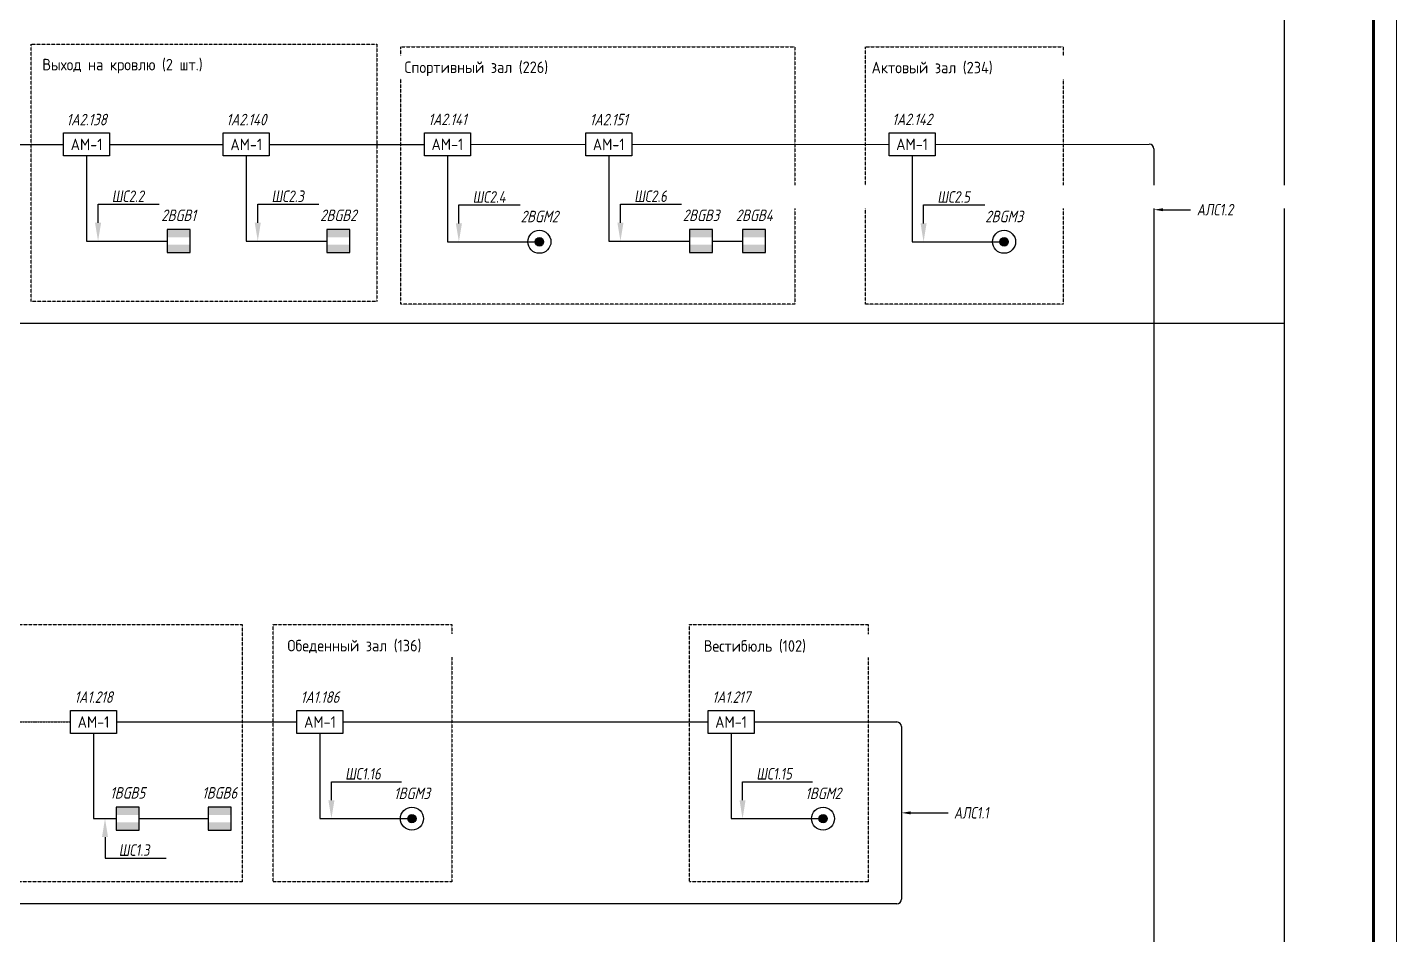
# Model space of a CAD drawing. Header units: millimetres. Extents: x -259793 to 1187961, y -549744 to 43070.
# Drawn here: x 626936 to 656700, y -14713 to 4996 of the extents above; entities that cross this region are included whole.
import ezdxf
from ezdxf import colors
from ezdxf.entities.mleader import LeaderData, LeaderLine
from ezdxf.enums import TextEntityAlignment as Align
from ezdxf.math import Vec2, Vec3

# ---------------------------------------------------------------- set-up
doc = ezdxf.new("R2010")
doc.units = ezdxf.units.MM
for name, pattern in [('HIDDEN', [0.375, 0.25, -0.125]), ('JIS_02_1.0', [2, 1, -1]), ('штриховаяX2', [1.5, 1, -0.5])]:
    doc.linetypes.add(name, pattern=pattern)
for name, color, linetype, lineweight in [('__ФОРМАТ', 7, 'Continuous', 40), ('RC-Выноски', 7, 'Continuous', 0), ('RC-Извещатели_охранные', 5, 'Continuous', 30), ('RC-Линии_связи-Адресные', 5, 'Continuous', 30), ('RC-Линии_связи-Шлейфы_сигнальные', 5, 'штриховаяX2', 30), ('RC-Прочее_оборудование', 5, 'Continuous', 30), ('лс', 5, 'Continuous', 30)]:
    doc.layers.add(name, color=color, linetype=linetype, lineweight=lineweight)
for name, color, linetype in [('RC-Позиционные_обозначения', 7, 'Continuous'), ('RC-Таблицы', 7, 'Continuous'), ('Стены', 194, 'Continuous'), ('флажки', 7, 'Continuous')]:
    doc.layers.add(name, color=color, linetype=linetype)
doc.layers.add('Границы листа', color=7, linetype='Continuous', lineweight=0, plot=False)
doc.styles.add('ISOCPEUR', font='isocpeur.ttf', dxfattribs={"width": 0.9, "height": 350})
doc.styles.add('RubezhCAD', font='', dxfattribs={"oblique": 10})
doc.styles.get("Standard").update_dxf_attribs({"font": ''})
doc.styles.get('RubezhCAD').set_extended_font_data('GOST type A')
doc.styles.get('Standard').set_extended_font_data('GOST type B')

# ---------------------------------------------------------------- blocks, each defined once
blk = doc.blocks.new('RC-UGO-AM-01')
at = {"layer": 'RC-Прочее_оборудование'}
blk.add_point((0, 0), dxfattribs=at)
blk.add_wipeout([(4.99, 2.5), (4.99, -2.5), (-4.99, -2.5), (-4.99, 2.5)]).dxf.layer = 'RC-Прочее_оборудование'
blk.add_wipeout([(-4.99, -2.5), (-4.99, 2.5), (4.99, 2.5), (4.99, -2.5)]).dxf.layer = 'RC-Прочее_оборудование'
blk.add_lwpolyline([(-4.99, 2.5), (4.99, 2.5), (4.99, -2.5), (-4.99, -2.5), (-4.99, 2.5)], close=True, dxfattribs=at)
blk.add_lwpolyline([(-4.99, 2.5), (-4.99, 2.5)], dxfattribs=at)
blk.add_lwpolyline([(-4.99, 2.5), (-4.99, 2.5)], dxfattribs=at)
at = {"layer": 'RC-Прочее_оборудование', "ltscale": 100, "style": 'ISOCPEUR', "width": 0.9}
blk.add_text('АМ-1', height=2.5, dxfattribs=at).set_placement((0, 0), align=Align.MIDDLE)
at = {"layer": 'RC-Прочее_оборудование'}
blk.add_attdef('PSTN', text='', height=2.5, dxfattribs=at).set_placement((2.32, 2.4), align=Align.BOTTOM_LEFT)
blk = doc.blocks.new('RC-UGO-IOM-01')
at = {"layer": 'RC-Извещатели_охранные'}
blk.add_point((0, 0), dxfattribs=at)
blk.add_wipeout([(2.5, -2.5), (2.5, 2.5), (-2.5, 2.5), (-2.5, -2.5)]).dxf.layer = 'RC-Извещатели_охранные'
blk.add_wipeout([(-2.5, -2.5), (-2.5, 2.5), (2.5, 2.5), (2.5, -2.5)]).dxf.layer = 'RC-Извещатели_охранные'
h = blk.add_hatch(color=256, dxfattribs=at)
h.dxf.hatch_style = 1
h.paths.add_polyline_path([(2.5, 0.8), (2.5, 2.51), (-2.5, 2.5), (-2.5, 0.8)])
h = blk.add_hatch(color=256, dxfattribs=at)
h.dxf.hatch_style = 1
h.paths.add_polyline_path([(2.5, -2.5), (2.5, -0.79), (-2.5, -0.8), (-2.5, -2.5)])
blk.add_lwpolyline([(-2.5, -2.5), (2.5, -2.5), (2.5, 2.5), (-2.5, 2.5)], close=True, dxfattribs=at)
blk.add_attdef('PSTN', text='', height=2.5, dxfattribs=at).set_placement((0.98, 2.6), align=Align.BOTTOM_LEFT)
blk = doc.blocks.new('*U1002')
at = {"lineweight": -2}
blk.add_lwpolyline([(20, 5), (836, 5), (836, 589), (20, 589)], close=True, dxfattribs=at)
at = {"layer": 'Границы листа'}
blk.add_lwpolyline([(841, 0), (0, 0), (0, 594), (841, 594)], close=True, dxfattribs=at)
at = {"lineweight": 13, "oblique": 10, "flags": 8}
blk.add_attdef('ФОРМАТ', (801.94, 1.12), '', height=3, dxfattribs=at)
blk = doc.blocks.new('RC-UGO-IOTR-01')
at = {"layer": 'RC-Извещатели_охранные'}
h = blk.add_hatch(color=256, dxfattribs=at)
h.dxf.hatch_style = 1
h.paths.add_polyline_path([(0.92, 0), (-0.92, 0, 1)])
h.paths.add_polyline_path([(-0.92, 0), (0.92, 0, 1)])
for radius in [2.5, 0.918]:
    blk.add_circle((0, 0), radius, dxfattribs=at)
blk.add_attdef('PSTN', text='', height=1.5, dxfattribs=at).set_placement((2.5, 2.5), align=Align.BOTTOM_CENTER)

msp = doc.modelspace()

# ---------------------------------------------------------------- linework, layer by layer
at = {"layer": 'RC-Линии_связи-Адресные'}
for p, q in [((639464.82086, 2452.66883), (651323.60969, 2456.68263)), ((651423.60969, 2356.68263), (651423.60969, -24712.56412)), ((637232.20881, -10090.41551), (645836.40079, -10094.42932)), ((645936.40079, -10194.42932), (645936.40079, -13942.36316)), ((645836.40079, -14042.36316), (601882.3949, -14040.18556))]:
    msp.add_line(p, q, dxfattribs=at)
at = {"layer": 'RC-Линии_связи-Адресные', "linetype": 'JIS_02_1.0'}
msp.add_line((622439.05415, -10094.42932), (627874.09714, -10094.42932), dxfattribs=at)
at = {"layer": 'RC-Линии_связи-Адресные', "ltscale": 100}
msp.add_line((628872.66744, -10090.41551), (632795.79369, -10090.41551), dxfattribs=at)
at = {"layer": 'RC-Линии_связи-Адресные'}
for centre, start, end in [((651323.60969, 2356.68263), 0, 90), ((645836.40079, -10194.42932), 0, 90), ((645836.40079, -13942.36316), 270, 0)]:
    msp.add_arc(centre, 100, start, end, dxfattribs=at)
at = {"layer": 'RC-Линии_связи-Шлейфы_сигнальные', "ltscale": 3.5}
for p, q in [((628222.21111, 2452.66883), (628222.21111, 352.66883)), ((631693.90865, 2452.66883), (631693.90865, 352.66883)), ((636066.07478, 2437.65279), (636066.07478, 337.65279)), ((646167.0682, 2437.65279), (646167.0682, 337.65279)), ((628222.21111, 352.66883), (630222.21111, 352.66883)), ((631693.90865, 352.66883), (633693.90865, 352.66883)), ((636066.07478, 337.65279), (638066.07478, 337.65279)), ((646167.0682, 337.65279), (648167.0682, 337.65279)), ((628373.38229, -10094.42932), (628373.38229, -12194.42932)), ((633295.07884, -10094.42932), (633295.07884, -12194.42932)), ((642232.25383, -10094.42932), (642232.25383, -12194.42932)), ((633295.07884, -12194.42932), (635295.07884, -12194.42932)), ((642232.25383, -12194.42932), (644232.25383, -12194.42932))]:
    msp.add_line(p, q, dxfattribs=at)
at = {"layer": 'RC-Таблицы', "ltscale": 0.01}
for p, q in [((654258.60107, 15024.75556), (654258.60107, -29959.89135)), ((575632.0698, -1427.81405), (654258.60107, -1427.81405))]:
    msp.add_line(p, q, dxfattribs=at)
at = {"layer": 'Стены', "color": 0, "linetype": 'HIDDEN', "ltscale": 10}
for points in [[(635050.77214, 4576.04007), (643620.65363, 4576.04007), (643620.65363, -1018.70378), (635050.77214, -1018.70378)], [(645151.76556, 4576.04007), (649448.78115, 4576.04007), (649448.78115, -1018.70378), (645151.76556, -1018.70378)], [(632279.77621, -7975.07188), (636164.07334, -7975.07188), (636164.07334, -13569.81573), (632279.77621, -13569.81573)]]:
    msp.add_lwpolyline(points, close=True, dxfattribs=at)

# ---------------------------------------------------------------- next in the draw order: block references
at = {"layer": 'RC-Извещатели_охранные', "color": 1, "ltscale": 0.01}
ref = msp.add_blockref('RC-UGO-IOM-01', (630222.21111, 352.66883), dxfattribs=dict(at, xscale=100, yscale=100, zscale=100))
ref.add_attrib('PSTN', '2BGB1', dxfattribs={"layer": 'RC-Позиционные_обозначения', "height": 250, "style": 'RubezhCAD', "oblique": 15}).set_placement((630222.21111, 712.99069), align=Align.BOTTOM_CENTER)
ref = msp.add_blockref('RC-UGO-IOM-01', (633693.90865, 352.66883), dxfattribs=dict(at, xscale=100, yscale=100, zscale=100))
ref.add_attrib('PSTN', '2BGB2', dxfattribs={"layer": 'RC-Позиционные_обозначения', "height": 250, "style": 'RubezhCAD', "oblique": 15}).set_placement((633693.90865, 712.99069), align=Align.BOTTOM_CENTER)
at = {"layer": 'RC-Прочее_оборудование', "color": 1, "ltscale": 0.01}
ref = msp.add_blockref('RC-UGO-AM-01', (628222.21111, 2452.66883), dxfattribs=dict(at, xscale=100, yscale=100, zscale=100))
ref.add_attrib('PSTN', '1A2.138', dxfattribs={"layer": 'RC-Позиционные_обозначения', "height": 250, "style": 'RubezhCAD', "oblique": 15}).set_placement((628222.21111, 2792.98754), align=Align.BOTTOM_CENTER)
ref = msp.add_blockref('RC-UGO-AM-01', (631693.90865, 2452.66883), dxfattribs=dict(at, xscale=100, yscale=100, zscale=100))
ref.add_attrib('PSTN', '1A2.140', dxfattribs={"layer": 'RC-Позиционные_обозначения', "height": 250, "style": 'RubezhCAD', "oblique": 15}).set_placement((631693.90865, 2792.98754), align=Align.BOTTOM_CENTER)
ref = msp.add_blockref('RC-UGO-AM-01', (628373.38229, -10094.42932), dxfattribs=dict(at, xscale=100, yscale=100, zscale=100))
ref.add_attrib('PSTN', '1A1.218', dxfattribs={"layer": 'RC-Позиционные_обозначения', "height": 250, "style": 'RubezhCAD', "oblique": 15}).set_placement((628373.38229, -9754.1106), align=Align.BOTTOM_CENTER)

# ---------------------------------------------------------------- next in the draw order: linework, layer by layer
at = {"layer": 'RC-Линии_связи-Адресные'}
msp.add_line((626459.9566, 2452.66883), (627723.2142, 2451.20333), dxfattribs=at)
at = {"layer": 'лс'}
for p, q in [((628721.49626, 2452.66883), (631194.91012, 2449.79944)), ((632193.1938, 2452.66883), (635567.07038, 2448.75482))]:
    msp.add_line(p, q, dxfattribs=at)

# ---------------------------------------------------------------- next in the draw order: block references
at = {"layer": '__ФОРМАТ', "lineweight": 60, "xscale": 99.9999999999996, "yscale": 99.9999999999996, "zscale": 99.9999999999996}
msp.add_blockref('*U1002', (572599.91172, -37911.62667), dxfattribs=at)

# ---------------------------------------------------------------- next in the draw order: block references
at = {"layer": 'RC-Извещатели_охранные', "color": 1, "ltscale": 0.01}
ref = msp.add_blockref('RC-UGO-IOTR-01', (638066.07478, 337.65279), dxfattribs=dict(at, xscale=100, yscale=100, zscale=100))
ref.add_attrib('PSTN', '2BGM2', dxfattribs={"layer": 'RC-Позиционные_обозначения', "height": 250, "style": 'RubezhCAD', "oblique": 15}).set_placement((638066.07478, 687.69954), align=Align.BOTTOM_CENTER)
ref = msp.add_blockref('RC-UGO-IOTR-01', (648167.0682, 337.65279), dxfattribs=dict(at, xscale=100, yscale=100, zscale=100))
ref.add_attrib('PSTN', '2BGM3', dxfattribs={"layer": 'RC-Позиционные_обозначения', "height": 250, "style": 'RubezhCAD', "oblique": 15}).set_placement((648167.0682, 687.69954), align=Align.BOTTOM_CENTER)
ref = msp.add_blockref('RC-UGO-IOTR-01', (635295.07884, -12194.42932), dxfattribs=dict(at, xscale=100, yscale=100, zscale=100))
ref.add_attrib('PSTN', '1BGM3', dxfattribs={"layer": 'RC-Позиционные_обозначения', "height": 250, "style": 'RubezhCAD', "oblique": 15}).set_placement((635295.07884, -11844.38257), align=Align.BOTTOM_CENTER)
ref = msp.add_blockref('RC-UGO-IOTR-01', (644232.25383, -12194.42932), dxfattribs=dict(at, xscale=100, yscale=100, zscale=100))
ref.add_attrib('PSTN', '1BGM2', dxfattribs={"layer": 'RC-Позиционные_обозначения', "height": 250, "style": 'RubezhCAD', "oblique": 15}).set_placement((644232.25383, -11844.38257), align=Align.BOTTOM_CENTER)
at = {"layer": 'RC-Прочее_оборудование', "color": 1, "ltscale": 0.01}
ref = msp.add_blockref('RC-UGO-AM-01', (636066.07478, 2456.68263), dxfattribs=dict(at, xscale=100, yscale=100, zscale=100))
ref.add_attrib('PSTN', '1A2.141', dxfattribs={"layer": 'RC-Позиционные_обозначения', "height": 250, "style": 'RubezhCAD', "oblique": 15}).set_placement((636066.07478, 2797.00135), align=Align.BOTTOM_CENTER)
ref = msp.add_blockref('RC-UGO-AM-01', (646167.0682, 2456.68263), dxfattribs=dict(at, xscale=100, yscale=100, zscale=100))
ref.add_attrib('PSTN', '1A2.142', dxfattribs={"layer": 'RC-Позиционные_обозначения', "height": 250, "style": 'RubezhCAD', "oblique": 15}).set_placement((646167.0682, 2797.00135), align=Align.BOTTOM_CENTER)
ref = msp.add_blockref('RC-UGO-AM-01', (633295.07884, -10094.42932), dxfattribs=dict(at, xscale=100, yscale=100, zscale=100))
ref.add_attrib('PSTN', '1A1.186', dxfattribs={"layer": 'RC-Позиционные_обозначения', "height": 250, "style": 'RubezhCAD', "oblique": 15}).set_placement((633295.07884, -9754.1106), align=Align.BOTTOM_CENTER)
ref = msp.add_blockref('RC-UGO-AM-01', (642232.25383, -10094.42932), dxfattribs=dict(at, xscale=100, yscale=100, zscale=100))
ref.add_attrib('PSTN', '1A1.217', dxfattribs={"layer": 'RC-Позиционные_обозначения', "height": 250, "style": 'RubezhCAD', "oblique": 15}).set_placement((642232.25383, -9754.1106), align=Align.BOTTOM_CENTER)

# ---------------------------------------------------------------- next in the draw order: texts
at = {"layer": 'флажки', "lineweight": 30, "char_height": 250, "width": 4391.3664049, "attachment_point": 4, "style": 'ISOCPEUR', "bg_fill": 2}
for s, insert in [('Спортивный зал (226)', (635134.05694, 4096.12159)), ('Актовый зал (234)', (645287.21459, 4111.09196)), ('Обеденный зал (136)', (632587.91248, -8454.99036))]:
    msp.add_mtext(s, dxfattribs=dict(at, insert=insert))

# ---------------------------------------------------------------- next in the draw order: leaders
at = {"layer": 'RC-Выноски', "ltscale": 0.01}
ml = msp.add_multileader_mtext('Standard', dxfattribs=at)
ml.set_content('ШС2.2', color=256, style='RubezhCAD')
ml.set_leader_properties()
ml.build(insert=Vec2(0, 0))
ml.multileader.update_dxf_attribs({"has_text_frame": 1, "text_left_attachment_type": 6, "text_right_attachment_type": 6, "dogleg_length": 2, "arrow_head_size": 400, "scale": 100})
ctx = ml.context
ctx.base_point, ctx.scale, ctx.char_height, ctx.arrow_head_size, ctx.landing_gap_size, ctx.plane_origin = Vec3(628672.21111, 1152.66883), 100, 250, 400, 100, Vec3(349723.96748, -47417.23598)
ctx.left_attachment, ctx.right_attachment = 6, 6
notes = []
notes.append((ctx, [(0, (1, 1, 0), (628472.21111, 1152.66883), (1, 0), 200, [(0, [(628472.21111, 352.66883)], 0, [])])]))
ctx.mtext.insert, ctx.mtext.flow_direction = Vec3(628772.21111, 1452.66883), 5
ctx.mtext.has_bg_fill, ctx.mtext.bg_color, ctx.mtext.bg_scale_factor, ctx.mtext.bg_transparency, ctx.mtext.use_window_bg_color = 1, -1027028792, 1.5, 0, 1
ml = msp.add_multileader_mtext('Standard', dxfattribs=at)
ml.set_content('ШС2.3', color=256, style='RubezhCAD')
ml.set_leader_properties()
ml.build(insert=Vec2(0, 0))
ml.multileader.update_dxf_attribs({"has_text_frame": 1, "text_left_attachment_type": 6, "text_right_attachment_type": 6, "dogleg_length": 2, "arrow_head_size": 400, "scale": 100})
ctx = ml.context
ctx.base_point, ctx.scale, ctx.char_height, ctx.arrow_head_size, ctx.landing_gap_size, ctx.plane_origin = Vec3(632143.90865, 1152.66883), 100, 250, 400, 100, Vec3(356195.66503, -43217.23598)
ctx.left_attachment, ctx.right_attachment = 6, 6
notes.append((ctx, [(0, (1, 1, 0), (631943.90865, 1152.66883), (1, 0), 200, [(0, [(631943.90865, 352.66883)], 0, [])])]))
ctx.mtext.insert, ctx.mtext.flow_direction = Vec3(632243.90865, 1452.66883), 5
ctx.mtext.has_bg_fill, ctx.mtext.bg_color, ctx.mtext.bg_scale_factor, ctx.mtext.bg_transparency, ctx.mtext.use_window_bg_color = 1, -1027028792, 1.5, 0, 1
ml = msp.add_multileader_mtext('Standard', dxfattribs=at)
ml.set_content('АЛС1.2', color=256, style='RubezhCAD')
ml.set_leader_properties()
ml.build(insert=Vec2(0, 0))
ml.multileader.update_dxf_attribs({"has_text_frame": 1, "text_right_attachment_type": 2, "dogleg_length": 2, "arrow_head_size": 200, "scale": 100})
ctx = ml.context
ctx.base_point, ctx.scale, ctx.char_height, ctx.arrow_head_size, ctx.landing_gap_size, ctx.plane_origin = Vec3(652216.74938, 1035.39088), 100, 250, 200, 100, Vec3(604540.10297, -184937.89877)
ctx.right_attachment, ctx.text_align_type = 2, 1
notes.append((ctx, [(0, (1, 1, 0), (652016.74938, 1035.39088), (1, 0), 200, [(0, [(651423.60969, 1034.21299)], 0, [])])]))
ctx.mtext.insert, ctx.mtext.alignment, ctx.mtext.flow_direction = Vec3(652754.58113, 1160.39088), 2, 5
ctx.mtext.has_bg_fill, ctx.mtext.bg_color, ctx.mtext.bg_scale_factor, ctx.mtext.bg_transparency, ctx.mtext.use_window_bg_color = 1, -1027028792, 1.5, 0, 1
ml = msp.add_multileader_mtext('Standard', dxfattribs=at)
ml.set_content('АЛС1.1', color=256, style='RubezhCAD')
ml.set_leader_properties()
ml.build(insert=Vec2(0, 0))
ml.multileader.update_dxf_attribs({"has_text_frame": 1, "text_right_attachment_type": 2, "dogleg_length": 2, "arrow_head_size": 200, "scale": 100})
ctx = ml.context
ctx.base_point, ctx.scale, ctx.char_height, ctx.arrow_head_size, ctx.landing_gap_size, ctx.plane_origin = Vec3(646945.96084, -12067.21834), 100, 250, 200, 100, Vec3(599052.89407, -198040.50799)
ctx.right_attachment, ctx.text_align_type = 2, 1
notes.append((ctx, [(0, (1, 1, 0), (646745.96084, -12067.21834), (1, 0), 200, [(0, [(645936.40079, -12068.39624)], 0, [])])]))
ctx.mtext.insert, ctx.mtext.alignment, ctx.mtext.flow_direction = Vec3(647456.29258, -11942.21834), 2, 5
ctx.mtext.has_bg_fill, ctx.mtext.bg_color, ctx.mtext.bg_scale_factor, ctx.mtext.bg_transparency, ctx.mtext.use_window_bg_color = 1, -1027028792, 1.5, 0, 1
ml = msp.add_multileader_mtext('Standard', dxfattribs=at)
ml.set_content('ШС1.3', color=256, style='RubezhCAD')
ml.set_leader_properties()
ml.build(insert=Vec2(0, 0))
ml.multileader.update_dxf_attribs({"has_text_frame": 1, "text_left_attachment_type": 6, "text_right_attachment_type": 6, "dogleg_length": 2, "arrow_head_size": 400, "scale": 100})
ctx = ml.context
ctx.base_point, ctx.scale, ctx.char_height, ctx.arrow_head_size, ctx.landing_gap_size, ctx.plane_origin = Vec3(628823.38229, -13052.69644), 100, 250, 400, 100, Vec3(352875.13866, -55764.33413)
ctx.left_attachment, ctx.right_attachment = 6, 6
notes.append((ctx, [(0, (1, 1, 0), (628623.38229, -13052.69644), (1, 0), 200, [(0, [(628623.38229, -12194.42932)], 0, [])])]))
ctx.mtext.insert, ctx.mtext.flow_direction = Vec3(628923.38229, -12752.69644), 5
ctx.mtext.has_bg_fill, ctx.mtext.bg_color, ctx.mtext.bg_scale_factor, ctx.mtext.bg_transparency, ctx.mtext.use_window_bg_color = 1, -1027028792, 1.5, 0, 1
for ctx, leaders in notes:
    for number, flags, end, landing, length, lines in leaders:
        leader = LeaderData()
        leader.index, (leader.has_last_leader_line, leader.has_dogleg_vector, leader.attachment_direction) = number, flags
        leader.last_leader_point, leader.dogleg_vector, leader.dogleg_length = Vec3(end), Vec3(landing), length
        for number, points, colour, breaks in lines:
            line = LeaderLine()
            line.index, line.vertices, line.color, line.breaks = number, Vec3.list(points), colors.encode_raw_color(colour), breaks
            leader.lines.append(line)
        ctx.leaders.append(leader)

# ---------------------------------------------------------------- next in the draw order: linework, layer by layer
at = {"layer": 'RC-Линии_связи-Адресные', "ltscale": 100}
msp.add_lwpolyline([(633794.36399, -10090.41551), (637232.20881, -10090.41551)], dxfattribs=at)
at = {"layer": 'RC-Линии_связи-Шлейфы_сигнальные', "ltscale": 3.5}
for p, q in [((628373.38229, -12194.42932), (629113.50292, -12194.42932)), ((629113.50292, -12194.42932), (631113.50292, -12194.42932))]:
    msp.add_line(p, q, dxfattribs=at)
at = {"layer": 'Стены', "color": 0, "linetype": 'HIDDEN', "ltscale": 10}
for points in [[(627015.13673, 4633.52547), (634532.07725, 4633.52547), (634532.07725, -961.21838), (627015.13673, -961.21838)], [(621565.09884, -7975.07188), (631606.87734, -7975.07188), (631606.87734, -13569.81573), (621565.09884, -13569.81573)]]:
    msp.add_lwpolyline(points, close=True, dxfattribs=at)

# ---------------------------------------------------------------- next in the draw order: leaders
at = {"layer": 'RC-Выноски', "ltscale": 0.01}
ml = msp.add_multileader_mtext('Standard', dxfattribs=at)
ml.set_content('ШС2.4', color=256, style='RubezhCAD')
ml.set_leader_properties()
ml.build(insert=Vec2(0, 0))
ml.multileader.update_dxf_attribs({"has_text_frame": 1, "text_left_attachment_type": 6, "text_right_attachment_type": 6, "dogleg_length": 2, "arrow_head_size": 400, "scale": 100})
ctx = ml.context
ctx.base_point, ctx.scale, ctx.char_height, ctx.arrow_head_size, ctx.landing_gap_size, ctx.plane_origin = Vec3(636516.07478, 1137.65279), 100, 250, 400, 100, Vec3(361716.05759, -47432.25202)
ctx.left_attachment, ctx.right_attachment = 6, 6
notes = []
notes.append((ctx, [(0, (1, 1, 0), (636316.07478, 1137.65279), (1, 0), 200, [(0, [(636316.07478, 337.65279)], 0, [])])]))
ctx.mtext.insert, ctx.mtext.width, ctx.mtext.flow_direction = Vec3(636616.07478, 1437.65279), 88.3385924, 5
ctx.mtext.has_bg_fill, ctx.mtext.bg_color, ctx.mtext.bg_scale_factor, ctx.mtext.bg_transparency, ctx.mtext.use_window_bg_color = 1, -1027028792, 1.5, 0, 1
ml = msp.add_multileader_mtext('Standard', dxfattribs=at)
ml.set_content('ШС2.5', color=256, style='RubezhCAD')
ml.set_leader_properties()
ml.build(insert=Vec2(0, 0))
ml.multileader.update_dxf_attribs({"has_text_frame": 1, "text_left_attachment_type": 6, "text_right_attachment_type": 6, "dogleg_length": 2, "arrow_head_size": 400, "scale": 100})
ctx = ml.context
ctx.base_point, ctx.scale, ctx.char_height, ctx.arrow_head_size, ctx.landing_gap_size, ctx.plane_origin = Vec3(646617.0682, 1137.65279), 100, 250, 400, 100, Vec3(371817.05101, -47432.25202)
ctx.left_attachment, ctx.right_attachment = 6, 6
notes.append((ctx, [(0, (1, 1, 0), (646417.0682, 1137.65279), (1, 0), 200, [(0, [(646417.0682, 337.65279)], 0, [])])]))
ctx.mtext.insert, ctx.mtext.width, ctx.mtext.flow_direction = Vec3(646717.0682, 1437.65279), 88.3385924, 5
ctx.mtext.has_bg_fill, ctx.mtext.bg_color, ctx.mtext.bg_scale_factor, ctx.mtext.bg_transparency, ctx.mtext.use_window_bg_color = 1, -1027028792, 1.5, 0, 1
ml = msp.add_multileader_mtext('Standard', dxfattribs=at)
ml.set_content('ШС1.16', color=256, style='RubezhCAD')
ml.set_leader_properties()
ml.build(insert=Vec2(0, 0))
ml.multileader.update_dxf_attribs({"has_text_frame": 1, "text_left_attachment_type": 6, "text_right_attachment_type": 6, "dogleg_length": 2, "arrow_head_size": 400, "scale": 100})
ctx = ml.context
ctx.base_point, ctx.scale, ctx.char_height, ctx.arrow_head_size, ctx.landing_gap_size, ctx.plane_origin = Vec3(633745.07884, -11394.42932), 100, 250, 400, 100, Vec3(350101.26797, -55764.33413)
ctx.left_attachment, ctx.right_attachment = 6, 6
notes.append((ctx, [(0, (1, 1, 0), (633545.07884, -11394.42932), (1, 0), 200, [(0, [(633545.07884, -12194.42932)], 0, [])])]))
ctx.mtext.insert, ctx.mtext.flow_direction = Vec3(633845.07884, -11094.42932), 5
ctx.mtext.has_bg_fill, ctx.mtext.bg_color, ctx.mtext.bg_scale_factor, ctx.mtext.bg_transparency, ctx.mtext.use_window_bg_color = 1, -1027028792, 1.5, 0, 1
ml = msp.add_multileader_mtext('Standard', dxfattribs=at)
ml.set_content('ШС1.15', color=256, style='RubezhCAD')
ml.set_leader_properties()
ml.build(insert=Vec2(0, 0))
ml.multileader.update_dxf_attribs({"has_text_frame": 1, "text_left_attachment_type": 6, "text_right_attachment_type": 6, "dogleg_length": 2, "arrow_head_size": 400, "scale": 100})
ctx = ml.context
ctx.base_point, ctx.scale, ctx.char_height, ctx.arrow_head_size, ctx.landing_gap_size, ctx.plane_origin = Vec3(642682.25383, -11394.42932), 100, 250, 400, 100, Vec3(359141.0509, -55764.33413)
ctx.left_attachment, ctx.right_attachment = 6, 6
notes.append((ctx, [(0, (1, 1, 0), (642482.25383, -11394.42932), (1, 0), 200, [(0, [(642482.25383, -12194.42932)], 0, [])])]))
ctx.mtext.insert, ctx.mtext.flow_direction = Vec3(642782.25383, -11094.42932), 5
ctx.mtext.has_bg_fill, ctx.mtext.bg_color, ctx.mtext.bg_scale_factor, ctx.mtext.bg_transparency, ctx.mtext.use_window_bg_color = 1, -1027028792, 1.5, 0, 1
for ctx, leaders in notes:
    for number, flags, end, landing, length, lines in leaders:
        leader = LeaderData()
        leader.index, (leader.has_last_leader_line, leader.has_dogleg_vector, leader.attachment_direction) = number, flags
        leader.last_leader_point, leader.dogleg_vector, leader.dogleg_length = Vec3(end), Vec3(landing), length
        for number, points, colour, breaks in lines:
            line = LeaderLine()
            line.index, line.vertices, line.color, line.breaks = number, Vec3.list(points), colors.encode_raw_color(colour), breaks
            leader.lines.append(line)
        ctx.leaders.append(leader)

# ---------------------------------------------------------------- next in the draw order: linework, layer by layer
at = {"layer": 'RC-Линии_связи-Шлейфы_сигнальные', "ltscale": 3.5}
for p, q in [((639577.88744, 2452.87609), (639577.88744, 352.87609)), ((639577.88744, 352.87609), (641577.88744, 352.87609)), ((641827.88744, 352.87609), (642734.37681, 352.87609))]:
    msp.add_line(p, q, dxfattribs=at)
at = {"layer": 'Стены', "color": 0, "linetype": 'HIDDEN', "ltscale": 10}
msp.add_lwpolyline([(641330.95687, -7975.07188), (645215.254, -7975.07188), (645215.254, -13569.81573), (641330.95687, -13569.81573)], close=True, dxfattribs=at)

# ---------------------------------------------------------------- next in the draw order: block references
at = {"layer": 'RC-Извещатели_охранные', "color": 1, "ltscale": 0.01}
ref = msp.add_blockref('RC-UGO-IOM-01', (629113.50292, -12194.42932), dxfattribs=dict(at, xscale=100, yscale=100, zscale=100))
ref.add_attrib('PSTN', '1BGB5', dxfattribs={"layer": 'RC-Позиционные_обозначения', "height": 250, "style": 'RubezhCAD', "oblique": 15}).set_placement((629113.50292, -11834.10746), align=Align.BOTTOM_CENTER)
ref = msp.add_blockref('RC-UGO-IOM-01', (631113.50292, -12194.42932), dxfattribs=dict(at, xscale=100, yscale=100, zscale=100))
ref.add_attrib('PSTN', '1BGB6', dxfattribs={"layer": 'RC-Позиционные_обозначения', "height": 250, "style": 'RubezhCAD', "oblique": 15}).set_placement((631113.50292, -11834.10746), align=Align.BOTTOM_CENTER)

# ---------------------------------------------------------------- next in the draw order: texts
at = {"layer": 'флажки', "lineweight": 30, "insert": (627261.06561, 4153.60699), "char_height": 250, "width": 4391.3664049, "attachment_point": 4, "style": 'ISOCPEUR', "bg_fill": 2}
msp.add_mtext('Выход на кровлю (2 шт.)', dxfattribs=at)

# ---------------------------------------------------------------- next in the draw order: block references
at = {"layer": 'RC-Извещатели_охранные', "color": 1, "ltscale": 0.01}
ref = msp.add_blockref('RC-UGO-IOM-01', (641577.88744, 352.87609), dxfattribs=dict(at, xscale=100, yscale=100, zscale=100))
ref.add_attrib('PSTN', '2BGB3', dxfattribs={"layer": 'RC-Позиционные_обозначения', "height": 250, "style": 'RubezhCAD', "oblique": 15}).set_placement((641577.88744, 713.19795), align=Align.BOTTOM_CENTER)
ref = msp.add_blockref('RC-UGO-IOM-01', (642734.37681, 352.87609), dxfattribs=dict(at, xscale=100, yscale=100, zscale=100))
ref.add_attrib('PSTN', '2BGB4', dxfattribs={"layer": 'RC-Позиционные_обозначения', "height": 250, "style": 'RubezhCAD', "oblique": 15}).set_placement((642734.37681, 713.19795), align=Align.BOTTOM_CENTER)
at = {"layer": 'RC-Прочее_оборудование', "color": 1, "ltscale": 0.01}
ref = msp.add_blockref('RC-UGO-AM-01', (639572.77914, 2452.87436), dxfattribs=dict(at, xscale=100, yscale=100, zscale=100))
ref.add_attrib('PSTN', '1A2.151', dxfattribs={"layer": 'RC-Позиционные_обозначения', "height": 250, "style": 'RubezhCAD', "oblique": 15}).set_placement((639572.77914, 2793.19308), align=Align.BOTTOM_CENTER)

# ---------------------------------------------------------------- next in the draw order: texts
at = {"layer": 'флажки', "lineweight": 30, "insert": (641639.09314, -8454.99036), "char_height": 250, "width": 4391.3664049, "attachment_point": 4, "style": 'ISOCPEUR', "bg_fill": 2}
msp.add_mtext('Вестибюль (102)', dxfattribs=at)

# ---------------------------------------------------------------- next in the draw order: linework, layer by layer
at = {"layer": 'RC-Линии_связи-Адресные'}
msp.add_line((636565.35993, 2456.68263), (639073.78498, 2453.77263), dxfattribs=at)

# ---------------------------------------------------------------- next in the draw order: leaders
at = {"layer": 'RC-Выноски', "ltscale": 0.01}
ml = msp.add_multileader_mtext('Standard', dxfattribs=at)
ml.set_content('ШС2.6', color=256, style='RubezhCAD')
ml.set_leader_properties()
ml.build(insert=Vec2(0, 0))
ml.multileader.update_dxf_attribs({"has_text_frame": 1, "text_left_attachment_type": 6, "text_right_attachment_type": 6, "dogleg_length": 2, "arrow_head_size": 400, "scale": 100})
ctx = ml.context
ctx.base_point, ctx.scale, ctx.char_height, ctx.arrow_head_size, ctx.landing_gap_size, ctx.plane_origin = Vec3(640027.88744, 1152.87609), 100, 250, 400, 100, Vec3(361079.64382, -47417.02872)
ctx.left_attachment, ctx.right_attachment = 6, 6
notes = []
notes.append((ctx, [(0, (1, 1, 0), (639827.88744, 1152.87609), (1, 0), 200, [(0, [(639827.88744, 352.87609)], 0, [])])]))
ctx.mtext.insert, ctx.mtext.flow_direction = Vec3(640127.88744, 1452.87609), 5
ctx.mtext.has_bg_fill, ctx.mtext.bg_color, ctx.mtext.bg_scale_factor, ctx.mtext.bg_transparency, ctx.mtext.use_window_bg_color = 1, -1027028792, 1.5, 0, 1
for ctx, leaders in notes:
    for number, flags, end, landing, length, lines in leaders:
        leader = LeaderData()
        leader.index, (leader.has_last_leader_line, leader.has_dogleg_vector, leader.attachment_direction) = number, flags
        leader.last_leader_point, leader.dogleg_vector, leader.dogleg_length = Vec3(end), Vec3(landing), length
        for number, points, colour, breaks in lines:
            line = LeaderLine()
            line.index, line.vertices, line.color, line.breaks = number, Vec3.list(points), colors.encode_raw_color(colour), breaks
            leader.lines.append(line)
        ctx.leaders.append(leader)

doc.saveas('drawing.dxf')
